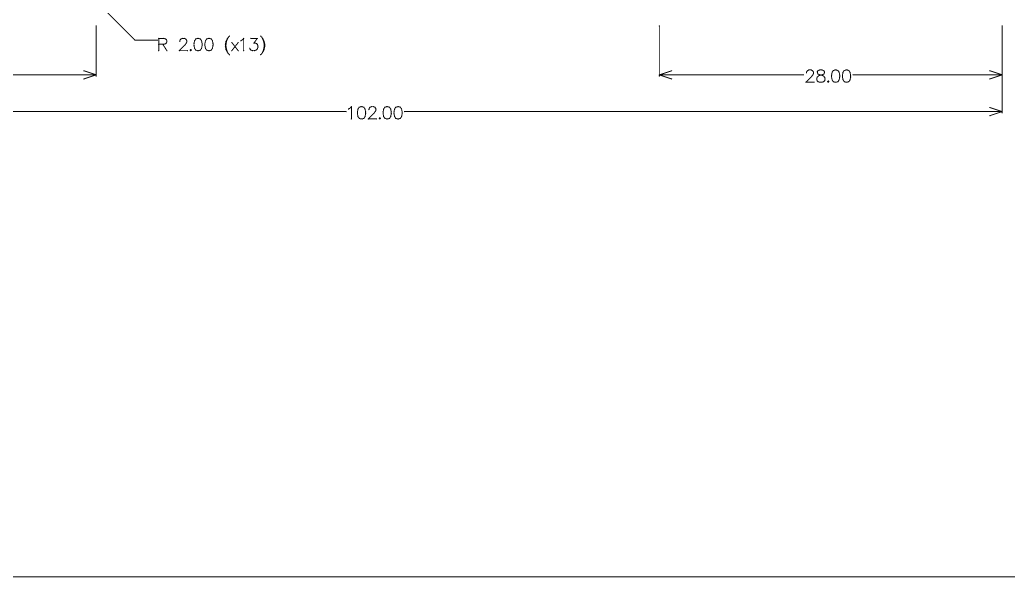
# Model space of a CAD drawing. Extents: x 0 to 200, y 0 to 200.
# Drawn here: x 67.8 to 148.5, y 0 to 45.5 of the extents above; entities that cross this region are included whole.
import ezdxf

# ---------------------------------------------------------------- set-up
doc = ezdxf.new("R2010")
doc.units = 0
doc.layers.get('0').update_dxf_attribs({"linetype": 'CONTINUOUS'})
doc.layers.add('gm2', color=1, linetype='CONTINUOUS')

# ---------------------------------------------------------------- blocks, each defined once
blk = doc.blocks.new('D10')
at = {"const_width": 0.05}
blk.add_lwpolyline([(-0.025, 0, 1), (0.025, 0, 1)], format="xyb", close=True, dxfattribs=at)

msp = doc.modelspace()

# ---------------------------------------------------------------- linework, layer by layer
at = {"layer": 'gm2', "color": 1, "const_width": 0.0762}
for points in [[(74.000148, 47.000094), (77.162434, 43.837808)], [(74.000148, 40.900082), (74.000148, 45.00009)], [(120.00024, 45.00009), (120.00024, 40.900082)], [(148.000296, 40.900082), (148.000296, 45.00009)], [(148.000296, 45.00009), (148.000296, 37.900076)], [(77.162434, 43.837808), (79.007308, 43.837808)], [(79.535789, 43.975858), (79.107308, 43.975858)], [(79.107308, 43.975858), (79.107308, 42.976066)], [(79.678619, 43.928248), (79.535789, 43.975858)], [(79.726219, 43.880638), (79.678619, 43.928248)], [(79.678619, 43.547377), (79.726219, 43.594987)], [(79.77383, 43.785418), (79.726219, 43.880638)], [(79.726219, 43.594987), (79.77383, 43.690207)], [(79.77383, 43.690207), (79.77383, 43.785418)], [(80.830752, 43.785418), (80.878362, 43.880638)], [(80.830752, 43.737807), (80.830752, 43.785418)], [(80.878362, 43.880638), (80.925972, 43.928248)], [(80.925972, 43.928248), (81.021182, 43.975858)], [(81.021182, 43.975858), (81.211622, 43.975858)], [(81.211622, 43.975858), (81.306843, 43.928248)], [(81.354453, 43.594987), (81.259233, 43.452157)], [(81.306843, 43.928248), (81.354453, 43.880638)], [(81.354453, 43.880638), (81.402053, 43.785418)], [(81.402053, 43.690207), (81.354453, 43.594987)], [(81.402053, 43.785418), (81.402053, 43.690207)], [(82.035254, 43.785418), (81.987644, 43.547377)], [(82.130474, 43.928248), (82.035254, 43.785418)], [(82.273305, 43.975858), (82.130474, 43.928248)], [(82.368515, 43.975858), (82.273305, 43.975858)], [(82.511345, 43.928248), (82.368515, 43.975858)], [(82.606565, 43.785418), (82.511345, 43.928248)], [(82.654175, 43.547377), (82.606565, 43.785418)], [(82.925546, 43.785418), (82.877936, 43.547377)], [(83.020766, 43.928248), (82.925546, 43.785418)], [(83.163586, 43.975858), (83.020766, 43.928248)], [(83.258807, 43.975858), (83.163586, 43.975858)], [(83.401637, 43.928248), (83.258807, 43.975858)], [(83.496847, 43.785418), (83.401637, 43.928248)], [(83.544457, 43.547377), (83.496847, 43.785418)], [(84.601379, 43.737807), (84.553769, 43.499767)], [(84.696599, 43.928248), (84.601379, 43.737807)], [(84.601379, 43.499767), (84.648989, 43.737807)], [(84.648989, 43.737807), (84.696599, 43.880638)], [(84.696599, 43.880638), (84.79181, 44.071078)], [(84.79181, 44.071078), (84.696599, 43.928248)], [(84.88703, 44.166288), (84.79181, 44.071078)], [(85.07747, 42.976066), (85.601161, 43.642597)], [(85.601161, 42.976066), (85.07747, 43.642597)], [(85.810642, 43.785418), (85.905862, 43.833028)], [(85.905862, 43.833028), (86.048692, 43.975858)], [(86.048692, 43.975858), (86.048692, 42.976066)], [(87.162734, 43.975858), (86.639043, 43.975858)], [(86.877084, 43.594987), (87.162734, 43.975858)], [(86.877084, 43.594987), (87.019914, 43.594987)], [(87.019914, 43.594987), (87.115134, 43.547377)], [(87.434105, 44.166288), (87.529325, 44.071078)], [(87.529325, 44.071078), (87.624545, 43.928248)], [(87.624545, 43.880638), (87.529325, 44.071078)], [(87.624545, 43.928248), (87.719765, 43.737807)], [(87.672155, 43.737807), (87.624545, 43.880638)], [(87.719765, 43.499767), (87.672155, 43.737807)], [(87.719765, 43.737807), (87.767376, 43.499767)], [(79.107308, 43.499767), (79.535789, 43.499767)], [(79.77383, 42.976066), (79.440569, 43.499767)], [(79.535789, 43.499767), (79.678619, 43.547377)], [(81.259233, 43.452157), (80.783142, 42.976066)], [(80.783142, 42.976066), (81.449663, 42.976066)], [(81.721043, 43.071286), (81.673433, 43.023676)], [(81.673433, 43.023676), (81.721043, 42.976066)], [(81.768644, 43.023676), (81.721043, 43.071286)], [(81.721043, 42.976066), (81.768644, 43.023676)], [(81.987644, 43.547377), (81.987644, 43.404547)], [(81.987644, 43.404547), (82.035254, 43.166506)], [(82.035254, 43.166506), (82.130474, 43.023676)], [(82.130474, 43.023676), (82.273305, 42.976066)], [(82.273305, 42.976066), (82.368515, 42.976066)], [(82.368515, 42.976066), (82.511345, 43.023676)], [(82.511345, 43.023676), (82.606565, 43.166506)], [(82.606565, 43.166506), (82.654175, 43.404547)], [(82.654175, 43.404547), (82.654175, 43.547377)], [(82.877936, 43.547377), (82.877936, 43.404547)], [(82.877936, 43.404547), (82.925546, 43.166506)], [(82.925546, 43.166506), (83.020766, 43.023676)], [(83.020766, 43.023676), (83.163586, 42.976066)], [(83.163586, 42.976066), (83.258807, 42.976066)], [(83.258807, 42.976066), (83.401637, 43.023676)], [(83.401637, 43.023676), (83.496847, 43.166506)], [(83.496847, 43.166506), (83.544457, 43.404547)], [(83.544457, 43.404547), (83.544457, 43.547377)], [(84.553769, 43.499767), (84.553769, 43.309337)], [(84.553769, 43.309337), (84.601379, 43.071286)], [(84.601379, 43.309337), (84.601379, 43.499767)], [(84.648989, 43.071286), (84.601379, 43.309337)], [(84.601379, 43.071286), (84.696599, 42.880856)], [(84.696599, 42.928456), (84.648989, 43.071286)], [(84.79181, 42.738025), (84.696599, 42.928456)], [(84.696599, 42.880856), (84.79181, 42.738025)], [(86.591433, 43.071286), (86.543823, 43.166506)], [(86.639043, 43.023676), (86.591433, 43.071286)], [(86.781864, 42.976066), (86.639043, 43.023676)], [(86.924694, 42.976066), (86.781864, 42.976066)], [(87.067524, 43.023676), (86.924694, 42.976066)], [(87.162734, 43.118896), (87.067524, 43.023676)], [(87.115134, 43.547377), (87.162734, 43.499767)], [(87.162734, 43.499767), (87.210344, 43.356937)], [(87.210344, 43.261727), (87.162734, 43.118896)], [(87.210344, 43.356937), (87.210344, 43.261727)], [(87.529325, 42.738025), (87.624545, 42.928456)], [(87.624545, 42.880856), (87.529325, 42.738025)], [(87.719765, 43.071286), (87.624545, 42.880856)], [(87.624545, 42.928456), (87.672155, 43.071286)], [(87.672155, 43.071286), (87.719765, 43.309337)], [(87.719765, 43.309337), (87.719765, 43.499767)], [(87.767376, 43.309337), (87.719765, 43.071286)], [(87.767376, 43.499767), (87.767376, 43.309337)], [(84.79181, 42.738025), (84.88703, 42.642805)], [(87.529325, 42.738025), (87.434105, 42.642805)], [(73.000146, 41.333413), (74.000148, 41.000082)], [(120.00024, 41.000082), (121.000242, 41.333413)], [(132.069694, 41.304763), (132.022064, 41.209542)], [(132.022064, 41.209542), (132.022064, 41.161932)], [(132.117294, 41.352373), (132.069694, 41.304763)], [(132.212514, 41.399983), (132.117294, 41.352373)], [(132.402945, 41.399983), (132.212514, 41.399983)], [(132.498155, 41.352373), (132.402945, 41.399983)], [(132.545785, 41.304763), (132.498155, 41.352373)], [(132.593385, 41.209542), (132.545785, 41.304763)], [(132.593385, 41.114322), (132.593385, 41.209542)], [(132.959986, 41.352373), (132.912356, 41.257153)], [(132.912356, 41.257153), (132.912356, 41.161932)], [(132.912356, 41.161932), (132.959986, 41.066712)], [(133.102786, 41.399983), (132.959986, 41.352373)], [(133.293237, 41.399983), (133.102786, 41.399983)], [(133.436077, 41.352373), (133.293237, 41.399983)], [(133.483667, 41.257153), (133.436077, 41.352373)], [(133.436077, 41.066712), (133.483667, 41.161932)], [(133.483667, 41.161932), (133.483667, 41.257153)], [(134.116858, 41.209542), (134.069248, 40.971502)], [(134.212088, 41.352373), (134.116858, 41.209542)], [(134.354909, 41.399983), (134.212088, 41.352373)], [(134.450129, 41.399983), (134.354909, 41.399983)], [(134.592969, 41.352373), (134.450129, 41.399983)], [(134.688179, 41.209542), (134.592969, 41.352373)], [(134.735789, 40.971502), (134.688179, 41.209542)], [(135.00717, 41.209542), (134.95954, 40.971502)], [(135.10237, 41.352373), (135.00717, 41.209542)], [(135.2452, 41.399983), (135.10237, 41.352373)], [(135.340421, 41.399983), (135.2452, 41.399983)], [(135.483261, 41.352373), (135.340421, 41.399983)], [(135.578461, 41.209542), (135.483261, 41.352373)], [(135.626061, 40.971502), (135.578461, 41.209542)], [(147.000294, 41.333413), (148.000296, 41.000082)], [(61.825924, 41.000082), (74.000148, 41.000082)], [(74.000148, 41.000082), (73.000146, 40.666751)], [(121.000242, 40.666751), (120.00024, 41.000082)], [(120.00024, 41.000082), (131.774464, 41.000082)], [(131.974464, 40.400191), (132.450555, 40.876282)], [(131.974464, 40.400191), (132.640995, 40.400191)], [(132.450555, 40.876282), (132.545785, 41.019102)], [(132.545785, 41.019102), (132.593385, 41.114322)], [(132.864756, 40.733451), (132.912356, 40.828672)], [(132.864756, 40.590631), (132.864756, 40.733451)], [(132.912356, 40.495411), (132.864756, 40.590631)], [(132.912356, 40.828672), (133.007586, 40.923892)], [(132.959986, 40.447801), (132.912356, 40.495411)], [(132.959986, 41.066712), (133.055196, 41.019102)], [(133.102786, 40.400191), (132.959986, 40.447801)], [(133.007586, 40.923892), (133.150416, 40.971502)], [(133.055196, 41.019102), (133.245626, 40.971502)], [(133.293237, 40.400191), (133.102786, 40.400191)], [(133.150416, 40.971502), (133.340847, 41.019102)], [(133.245626, 40.971502), (133.388447, 40.923892)], [(133.436077, 40.447801), (133.293237, 40.400191)], [(133.340847, 41.019102), (133.436077, 41.066712)], [(133.388447, 40.923892), (133.483667, 40.828672)], [(133.483667, 40.495411), (133.436077, 40.447801)], [(133.483667, 40.828672), (133.531277, 40.733451)], [(133.531277, 40.590631), (133.483667, 40.495411)], [(133.531277, 40.733451), (133.531277, 40.590631)], [(133.802648, 40.495411), (133.755048, 40.447801)], [(133.755048, 40.447801), (133.802648, 40.400191)], [(133.850258, 40.447801), (133.802648, 40.495411)], [(133.802648, 40.400191), (133.850258, 40.447801)], [(134.069248, 40.971502), (134.069248, 40.828672)], [(134.069248, 40.828672), (134.116858, 40.590631)], [(134.116858, 40.590631), (134.212088, 40.447801)], [(134.212088, 40.447801), (134.354909, 40.400191)], [(134.354909, 40.400191), (134.450129, 40.400191)], [(134.450129, 40.400191), (134.592969, 40.447801)], [(134.592969, 40.447801), (134.688179, 40.590631)], [(134.688179, 40.590631), (134.735789, 40.828672)], [(134.735789, 40.828672), (134.735789, 40.971502)], [(134.95954, 40.971502), (134.95954, 40.828672)], [(134.95954, 40.828672), (135.00717, 40.590631)], [(135.00717, 40.590631), (135.10237, 40.447801)], [(135.10237, 40.447801), (135.2452, 40.400191)], [(135.2452, 40.400191), (135.340421, 40.400191)], [(135.340421, 40.400191), (135.483261, 40.447801)], [(135.483261, 40.447801), (135.578461, 40.590631)], [(135.578461, 40.590631), (135.626061, 40.828672)], [(135.626061, 40.828672), (135.626061, 40.971502)], [(135.826082, 41.000082), (148.000296, 41.000082)], [(148.000296, 41.000082), (147.000294, 40.666751)], [(94.407799, 38.000076), (46.000092, 38.000076)], [(94.607799, 38.209536), (94.703019, 38.257147)], [(94.703019, 38.257147), (94.84585, 38.399977)], [(94.84585, 38.399977), (94.84585, 37.400185)], [(95.388591, 38.209536), (95.340981, 37.971496)], [(95.340981, 37.971496), (95.340981, 37.828666)], [(95.483811, 38.352367), (95.388591, 38.209536)], [(95.626631, 38.399977), (95.483811, 38.352367)], [(95.721851, 38.399977), (95.626631, 38.399977)], [(95.864682, 38.352367), (95.721851, 38.399977)], [(95.959892, 38.209536), (95.864682, 38.352367)], [(96.007502, 37.971496), (95.959892, 38.209536)], [(96.007502, 37.828666), (96.007502, 37.971496)], [(96.326483, 38.304757), (96.278873, 38.209536)], [(96.278873, 38.209536), (96.278873, 38.161926)], [(96.374093, 38.352367), (96.326483, 38.304757)], [(96.469313, 38.399977), (96.374093, 38.352367)], [(96.659753, 38.399977), (96.469313, 38.399977)], [(96.754964, 38.352367), (96.659753, 38.399977)], [(96.802574, 38.019096), (96.707353, 37.876276)], [(96.802574, 38.304757), (96.754964, 38.352367)], [(96.850184, 38.209536), (96.802574, 38.304757)], [(96.802574, 38.019096), (96.850184, 38.114316)], [(96.850184, 38.114316), (96.850184, 38.209536)], [(97.483385, 38.209536), (97.435775, 37.971496)], [(97.435775, 37.971496), (97.435775, 37.828666)], [(97.578605, 38.352367), (97.483385, 38.209536)], [(97.721425, 38.399977), (97.578605, 38.352367)], [(97.816646, 38.399977), (97.721425, 38.399977)], [(97.959476, 38.352367), (97.816646, 38.399977)], [(98.054686, 38.209536), (97.959476, 38.352367)], [(98.102296, 37.971496), (98.054686, 38.209536)], [(98.102296, 37.828666), (98.102296, 37.971496)], [(98.373667, 38.209536), (98.326057, 37.971496)], [(98.326057, 37.971496), (98.326057, 37.828666)], [(98.468887, 38.352367), (98.373667, 38.209536)], [(98.611717, 38.399977), (98.468887, 38.352367)], [(98.706927, 38.399977), (98.611717, 38.399977)], [(98.849758, 38.352367), (98.706927, 38.399977)], [(98.944978, 38.209536), (98.849758, 38.352367)], [(98.992588, 37.971496), (98.944978, 38.209536)], [(98.992588, 37.828666), (98.992588, 37.971496)], [(148.000296, 38.000076), (99.192588, 38.000076)], [(147.000294, 38.333407), (148.000296, 38.000076)], [(148.000296, 38.000076), (147.000294, 37.666745)], [(95.340981, 37.828666), (95.388591, 37.590625)], [(95.388591, 37.590625), (95.483811, 37.447795)], [(95.483811, 37.447795), (95.626631, 37.400185)], [(95.626631, 37.400185), (95.721851, 37.400185)], [(95.721851, 37.400185), (95.864682, 37.447795)], [(95.864682, 37.447795), (95.959892, 37.590625)], [(95.959892, 37.590625), (96.007502, 37.828666)], [(96.707353, 37.876276), (96.231272, 37.400185)], [(96.231272, 37.400185), (96.897794, 37.400185)], [(97.169164, 37.495405), (97.121554, 37.447795)], [(97.121554, 37.447795), (97.169164, 37.400185)], [(97.216774, 37.447795), (97.169164, 37.495405)], [(97.169164, 37.400185), (97.216774, 37.447795)], [(97.435775, 37.828666), (97.483385, 37.590625)], [(97.483385, 37.590625), (97.578605, 37.447795)], [(97.578605, 37.447795), (97.721425, 37.400185)], [(97.721425, 37.400185), (97.816646, 37.400185)], [(97.816646, 37.400185), (97.959476, 37.447795)], [(97.959476, 37.447795), (98.054686, 37.590625)], [(98.054686, 37.590625), (98.102296, 37.828666)], [(98.326057, 37.828666), (98.373667, 37.590625)], [(98.373667, 37.590625), (98.468887, 37.447795)], [(98.468887, 37.447795), (98.611717, 37.400185)], [(98.611717, 37.400185), (98.706927, 37.400185)], [(98.706927, 37.400185), (98.849758, 37.447795)], [(98.849758, 37.447795), (98.944978, 37.590625)], [(98.944978, 37.590625), (98.992588, 37.828666)], [(0, 0), (200.0004, 0)]]:
    msp.add_lwpolyline(points, dxfattribs=at)

# ---------------------------------------------------------------- block references
at = {"layer": 'gm2'}
for p in [(74.000148, 45.00009), (120.00024, 45.00009), (148.000296, 45.00009), (148.000296, 45.00009), (77.162434, 43.837808), (79.007308, 43.837808), (79.107308, 43.975858), (79.535789, 43.975858), (79.678619, 43.928248), (79.726219, 43.880638), (79.726219, 43.594987), (79.77383, 43.785418), (79.77383, 43.690207), (80.830752, 43.785418), (80.830752, 43.737807), (80.878362, 43.880638), (80.925972, 43.928248), (81.021182, 43.975858), (81.211622, 43.975858), (81.306843, 43.928248), (81.354453, 43.880638), (81.354453, 43.594987), (81.402053, 43.785418), (81.402053, 43.690207), (82.035254, 43.785418), (82.130474, 43.928248), (82.273305, 43.975858), (82.368515, 43.975858), (82.511345, 43.928248), (82.606565, 43.785418), (82.925546, 43.785418), (83.020766, 43.928248), (83.163586, 43.975858), (83.258807, 43.975858), (83.401637, 43.928248), (83.496847, 43.785418), (84.601379, 43.737807), (84.648989, 43.737807), (84.696599, 43.928248), (84.696599, 43.880638), (84.79181, 44.071078), (84.79181, 44.071078), (84.88703, 44.166288), (85.07747, 43.642597), (85.601161, 43.642597), (85.810642, 43.785418), (85.905862, 43.833028), (86.048692, 43.975858), (86.639043, 43.975858), (86.877084, 43.594987), (86.877084, 43.594987), (87.019914, 43.594987), (87.162734, 43.975858), (87.434105, 44.166288), (87.529325, 44.071078), (87.529325, 44.071078), (87.624545, 43.928248), (87.624545, 43.880638), (87.672155, 43.737807), (87.719765, 43.737807), (79.107308, 43.499767), (79.107308, 42.976066), (79.440569, 43.499767), (79.535789, 43.499767), (79.678619, 43.547377), (79.77383, 42.976066), (80.783142, 42.976066), (81.259233, 43.452157), (81.449663, 42.976066), (81.673433, 43.023676), (81.673433, 43.023676), (81.721043, 43.071286), (81.721043, 42.976066), (81.768644, 43.023676), (81.987644, 43.547377), (81.987644, 43.404547), (82.035254, 43.166506), (82.130474, 43.023676), (82.130474, 43.023676), (82.273305, 42.976066), (82.368515, 42.976066), (82.511345, 43.023676), (82.606565, 43.166506), (82.654175, 43.547377), (82.654175, 43.404547), (82.877936, 43.547377), (82.877936, 43.404547), (82.925546, 43.166506), (83.020766, 43.023676), (83.020766, 43.023676), (83.163586, 42.976066), (83.258807, 42.976066), (83.401637, 43.023676), (83.496847, 43.166506), (83.544457, 43.547377), (83.544457, 43.404547), (84.553769, 43.499767), (84.553769, 43.309337), (84.601379, 43.499767), (84.601379, 43.309337), (84.601379, 43.071286), (84.601379, 43.071286), (84.648989, 43.071286), (84.696599, 42.928456), (84.696599, 42.880856), (85.07747, 42.976066), (85.601161, 42.976066), (86.048692, 42.976066), (86.543823, 43.166506), (86.591433, 43.071286), (86.639043, 43.023676), (86.781864, 42.976066), (86.924694, 42.976066), (87.067524, 43.023676), (87.115134, 43.547377), (87.162734, 43.499767), (87.162734, 43.118896), (87.210344, 43.356937), (87.210344, 43.261727), (87.624545, 42.928456), (87.624545, 42.880856), (87.672155, 43.071286), (87.719765, 43.499767), (87.719765, 43.309337), (87.719765, 43.071286), (87.767376, 43.499767), (87.767376, 43.309337), (84.79181, 42.738025), (84.79181, 42.738025), (84.88703, 42.642805), (87.434105, 42.642805), (87.529325, 42.738025), (87.529325, 42.738025), (73.000146, 41.333413), (121.000242, 41.333413), (132.022064, 41.209542), (132.022064, 41.161932), (132.069694, 41.304763), (132.117294, 41.352373), (132.212514, 41.399983), (132.402945, 41.399983), (132.498155, 41.352373), (132.545785, 41.304763), (132.593385, 41.209542), (132.912356, 41.257153), (132.912356, 41.161932), (132.959986, 41.352373), (133.102786, 41.399983), (133.293237, 41.399983), (133.436077, 41.352373), (133.483667, 41.257153), (133.483667, 41.161932), (134.116858, 41.209542), (134.212088, 41.352373), (134.354909, 41.399983), (134.450129, 41.399983), (134.592969, 41.352373), (134.688179, 41.209542), (135.00717, 41.209542), (135.10237, 41.352373), (135.2452, 41.399983), (135.340421, 41.399983), (135.483261, 41.352373), (135.578461, 41.209542), (147.000294, 41.333413), (73.000146, 40.666751), (74.000148, 41.000082), (74.000148, 41.000082), (74.000148, 40.900082), (120.00024, 41.000082), (120.00024, 41.000082), (120.00024, 40.900082), (121.000242, 40.666751), (131.774464, 41.000082), (131.974464, 40.400191), (131.974464, 40.400191), (132.450555, 40.876282), (132.545785, 41.019102), (132.593385, 41.114322), (132.640995, 40.400191), (132.864756, 40.733451), (132.864756, 40.590631), (132.912356, 40.828672), (132.912356, 40.495411), (132.959986, 41.066712), (132.959986, 40.447801), (132.959986, 40.447801), (133.007586, 40.923892), (133.055196, 41.019102), (133.102786, 40.400191), (133.150416, 40.971502), (133.245626, 40.971502), (133.293237, 40.400191), (133.340847, 41.019102), (133.388447, 40.923892), (133.436077, 41.066712), (133.436077, 40.447801), (133.483667, 40.828672), (133.483667, 40.495411), (133.531277, 40.733451), (133.531277, 40.590631), (133.755048, 40.447801), (133.755048, 40.447801), (133.802648, 40.495411), (133.802648, 40.400191), (133.850258, 40.447801), (134.069248, 40.971502), (134.069248, 40.828672), (134.116858, 40.590631), (134.212088, 40.447801), (134.212088, 40.447801), (134.354909, 40.400191), (134.450129, 40.400191), (134.592969, 40.447801), (134.688179, 40.590631), (134.735789, 40.971502), (134.735789, 40.828672), (134.95954, 40.971502), (134.95954, 40.828672), (135.00717, 40.590631), (135.10237, 40.447801), (135.10237, 40.447801), (135.2452, 40.400191), (135.340421, 40.400191), (135.483261, 40.447801), (135.578461, 40.590631), (135.626061, 40.971502), (135.626061, 40.828672), (135.826082, 41.000082), (147.000294, 40.666751), (148.000296, 41.000082), (148.000296, 41.000082), (148.000296, 40.900082), (94.407799, 38.000076), (94.607799, 38.209536), (94.703019, 38.257147), (94.84585, 38.399977), (95.340981, 37.971496), (95.388591, 38.209536), (95.483811, 38.352367), (95.626631, 38.399977), (95.721851, 38.399977), (95.864682, 38.352367), (95.959892, 38.209536), (96.007502, 37.971496), (96.278873, 38.209536), (96.278873, 38.161926), (96.326483, 38.304757), (96.374093, 38.352367), (96.469313, 38.399977), (96.659753, 38.399977), (96.754964, 38.352367), (96.802574, 38.304757), (96.802574, 38.019096), (96.802574, 38.019096), (96.850184, 38.209536), (96.850184, 38.114316), (97.435775, 37.971496), (97.483385, 38.209536), (97.578605, 38.352367), (97.721425, 38.399977), (97.816646, 38.399977), (97.959476, 38.352367), (98.054686, 38.209536), (98.102296, 37.971496), (98.102296, 37.971496), (98.326057, 37.971496), (98.373667, 38.209536), (98.468887, 38.352367), (98.611717, 38.399977), (98.706927, 38.399977), (98.849758, 38.352367), (98.944978, 38.209536), (98.992588, 37.971496), (98.992588, 37.971496), (99.192588, 38.000076), (147.000294, 38.333407), (148.000296, 38.000076), (148.000296, 38.000076), (148.000296, 37.900076), (94.84585, 37.400185), (95.340981, 37.828666), (95.388591, 37.590625), (95.483811, 37.447795), (95.483811, 37.447795), (95.626631, 37.400185), (95.721851, 37.400185), (95.864682, 37.447795), (95.959892, 37.590625), (96.007502, 37.828666), (96.231272, 37.400185), (96.707353, 37.876276), (96.897794, 37.400185), (97.121554, 37.447795), (97.121554, 37.447795), (97.169164, 37.495405), (97.169164, 37.400185), (97.216774, 37.447795), (97.435775, 37.828666), (97.483385, 37.590625), (97.578605, 37.447795), (97.721425, 37.400185), (97.816646, 37.400185), (97.959476, 37.447795), (98.054686, 37.590625), (98.102296, 37.828666), (98.326057, 37.828666), (98.373667, 37.590625), (98.468887, 37.447795), (98.611717, 37.400185), (98.706927, 37.400185), (98.849758, 37.447795), (98.944978, 37.590625), (98.992588, 37.828666), (147.000294, 37.666745)]:
    msp.add_blockref('D10', p, dxfattribs=at)

doc.saveas('drawing.dxf')
